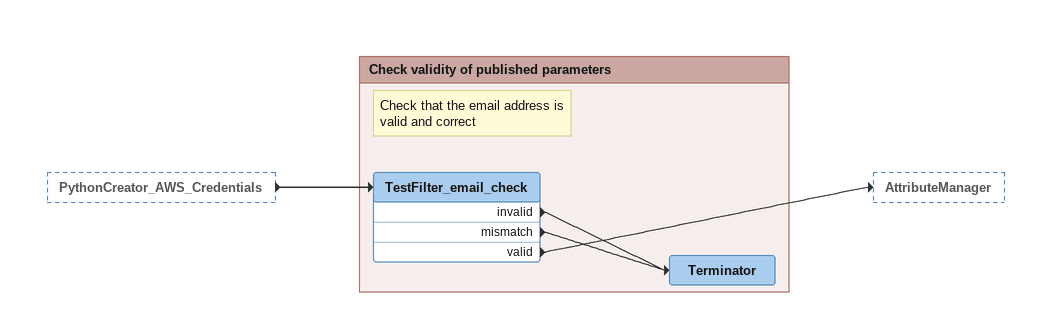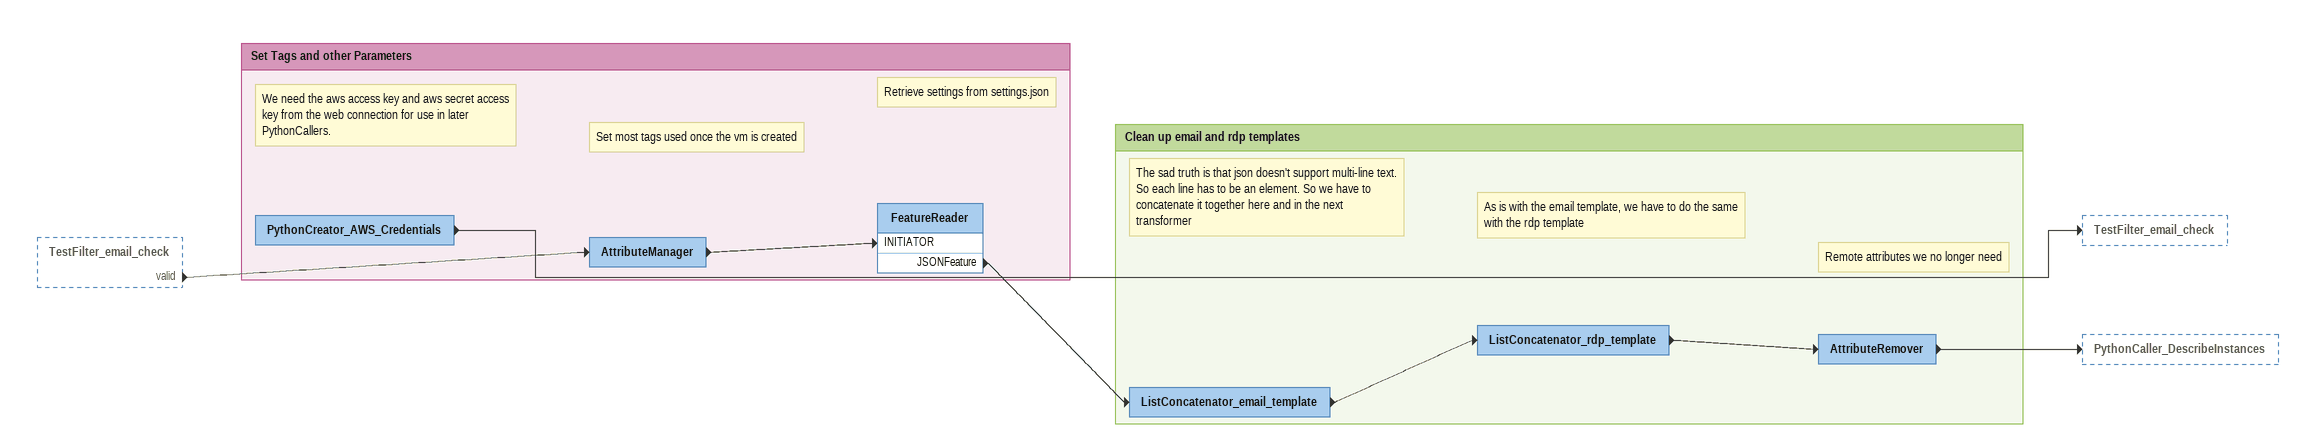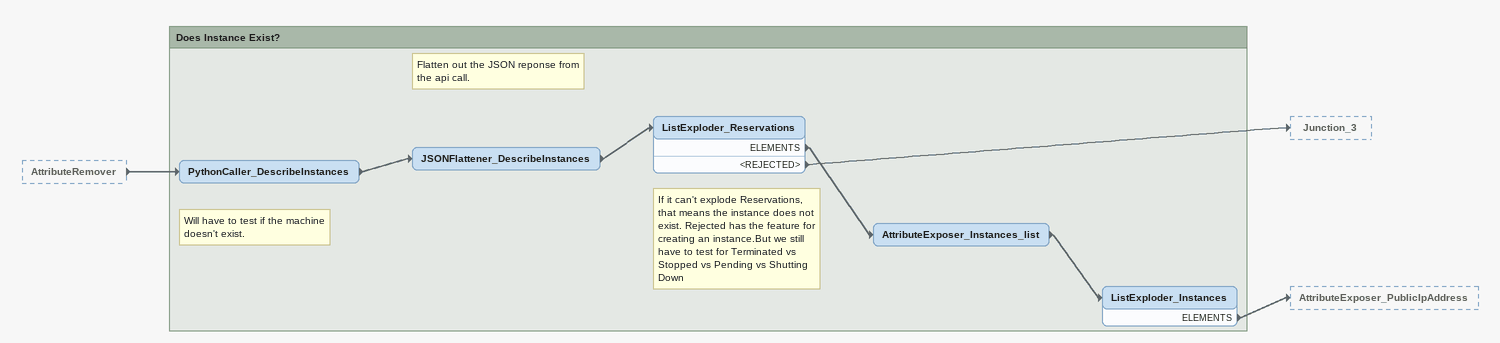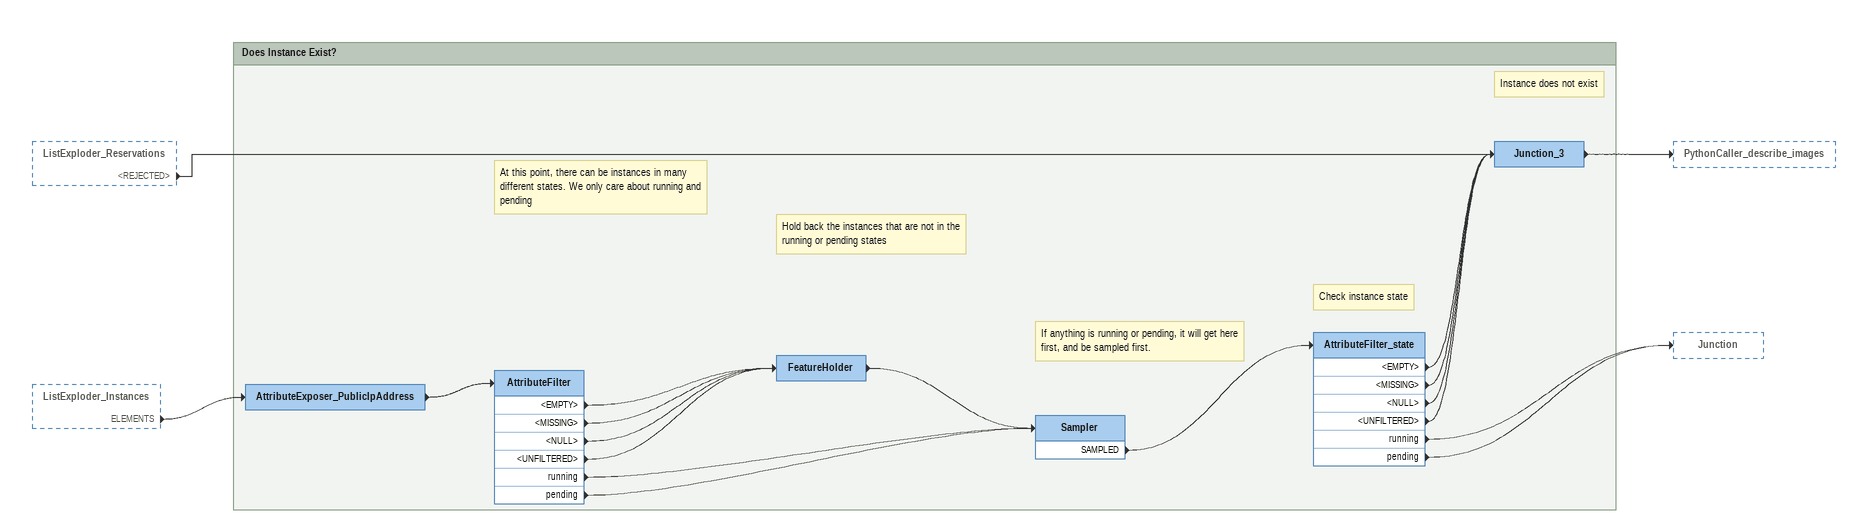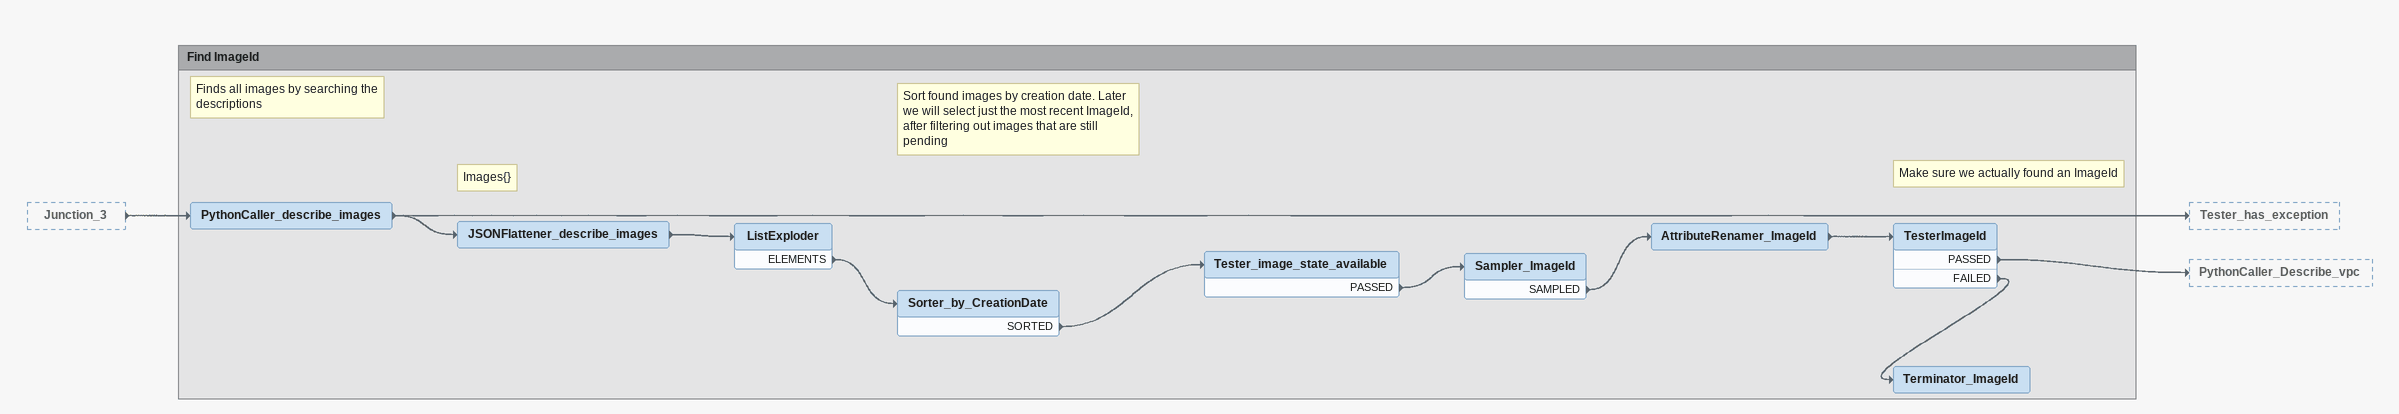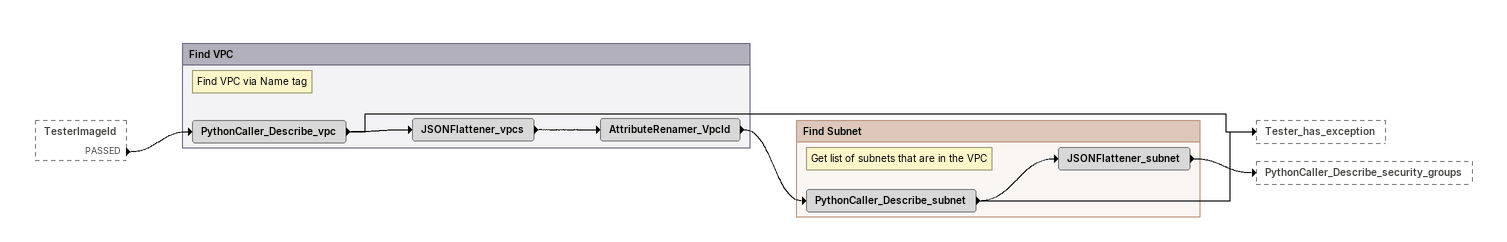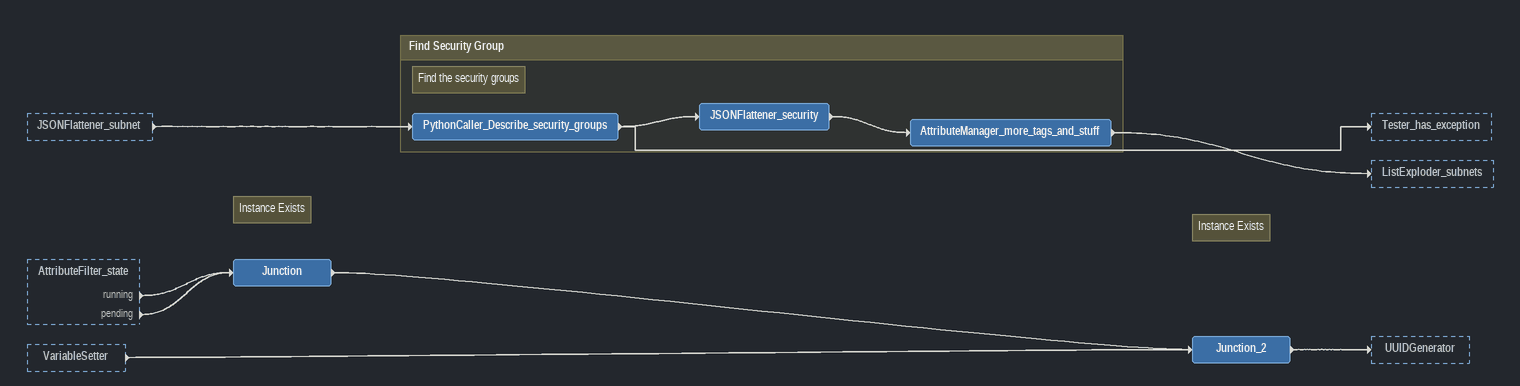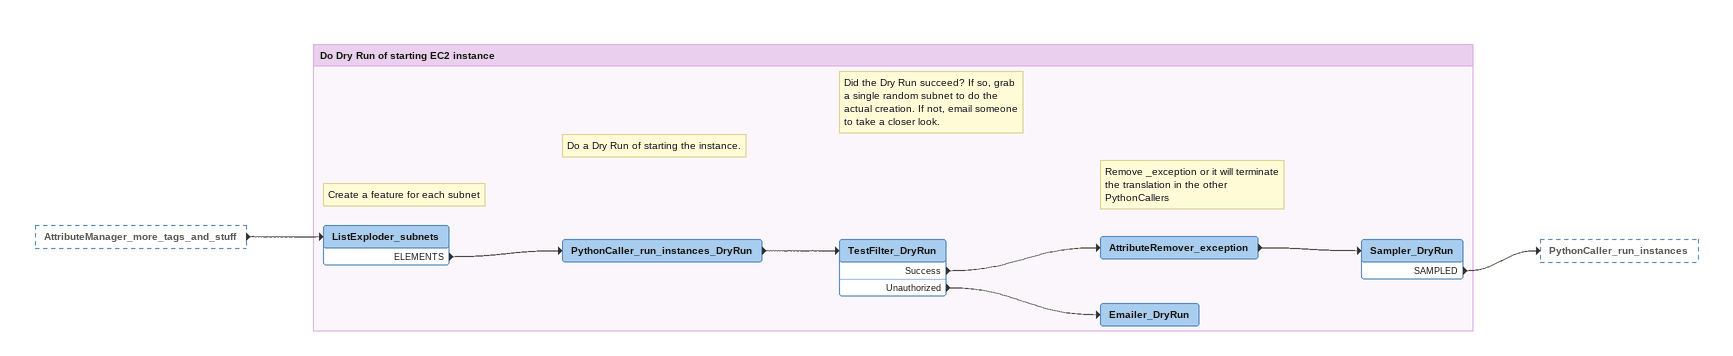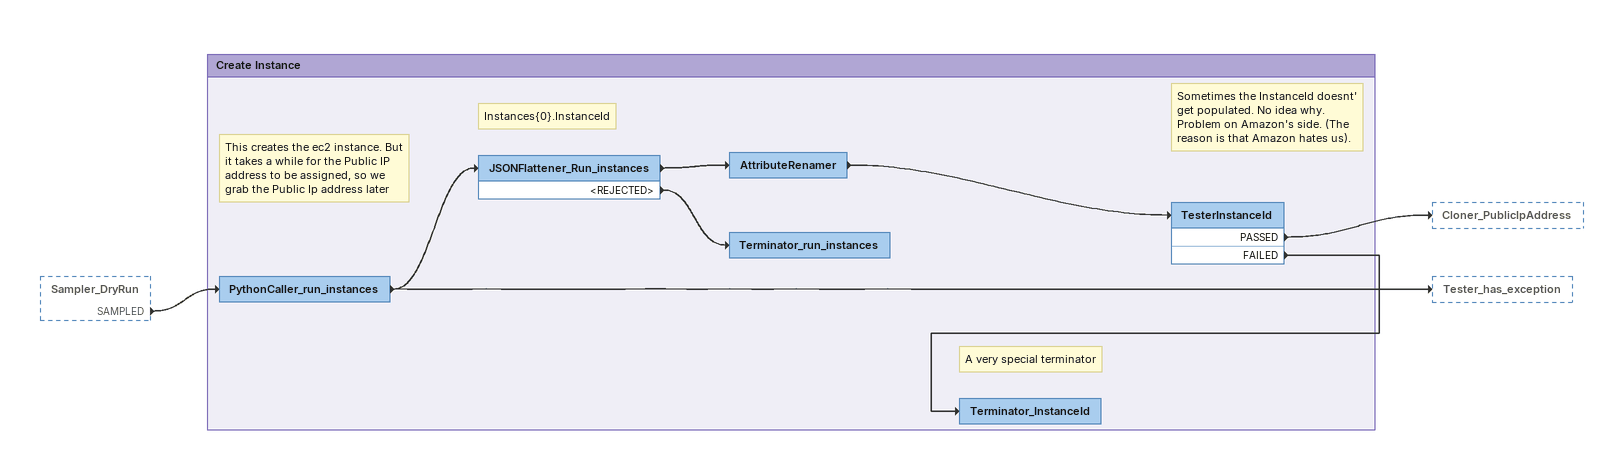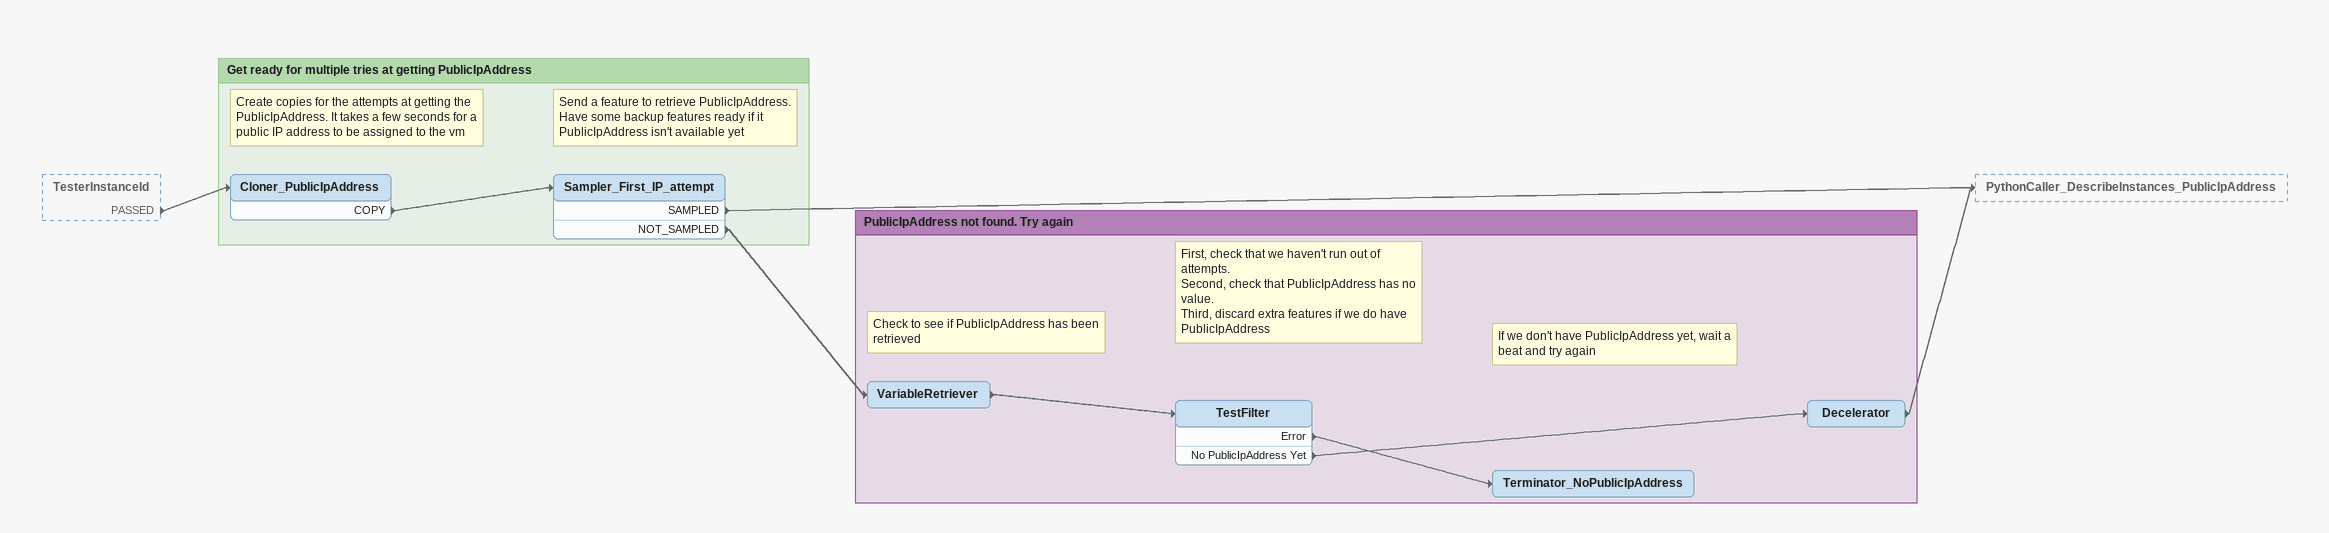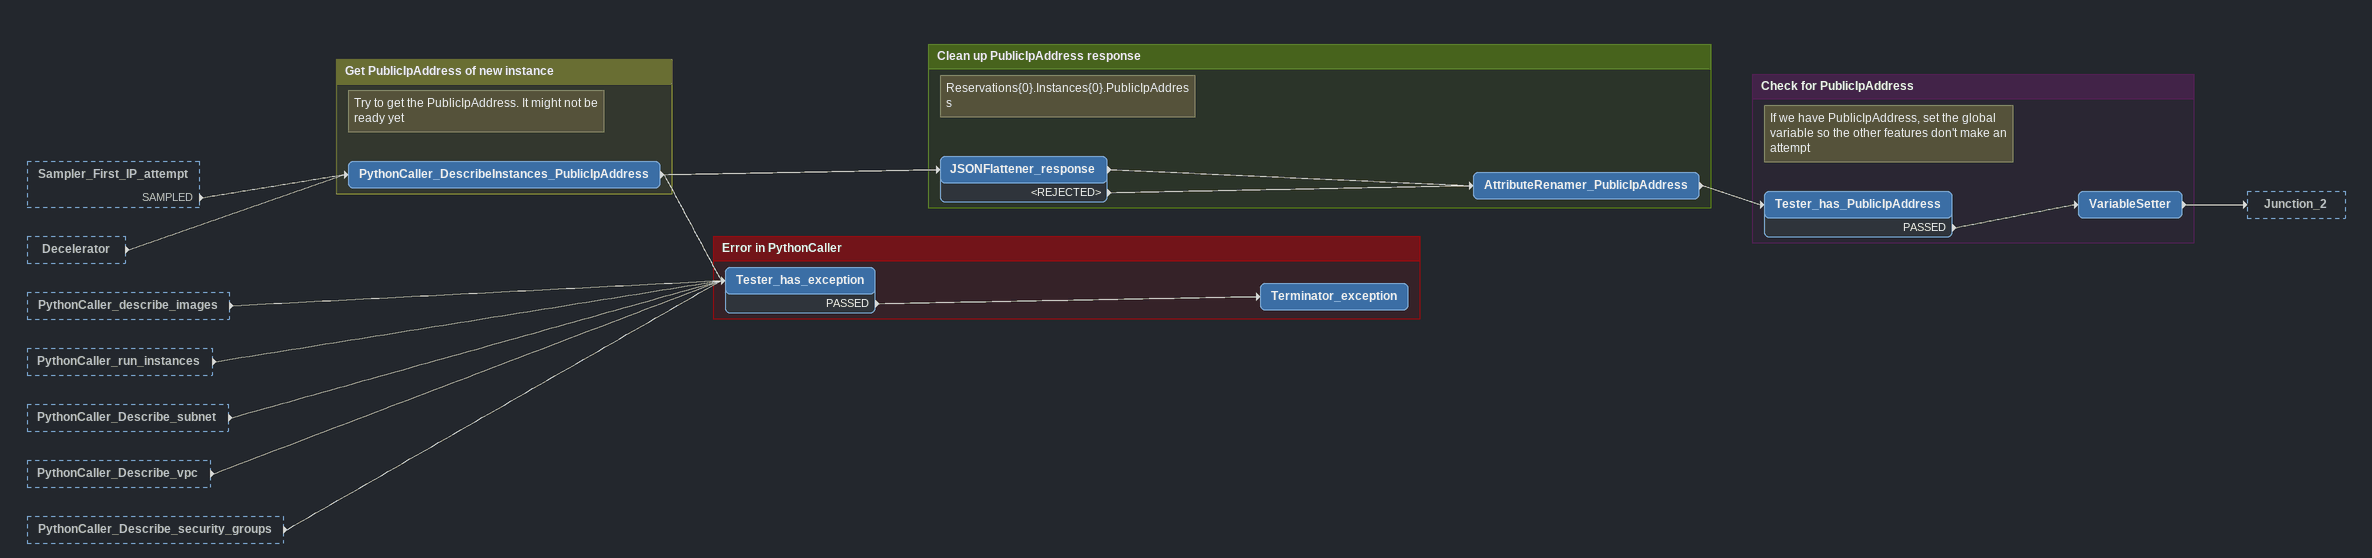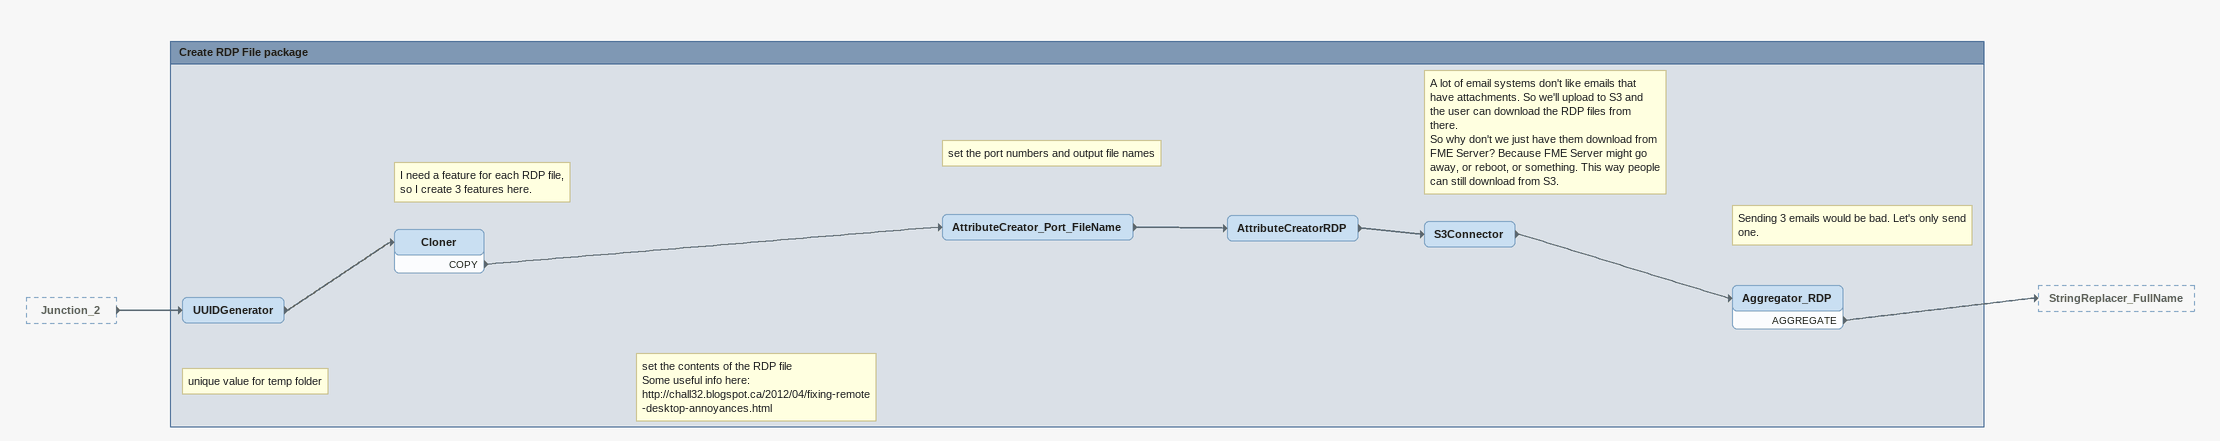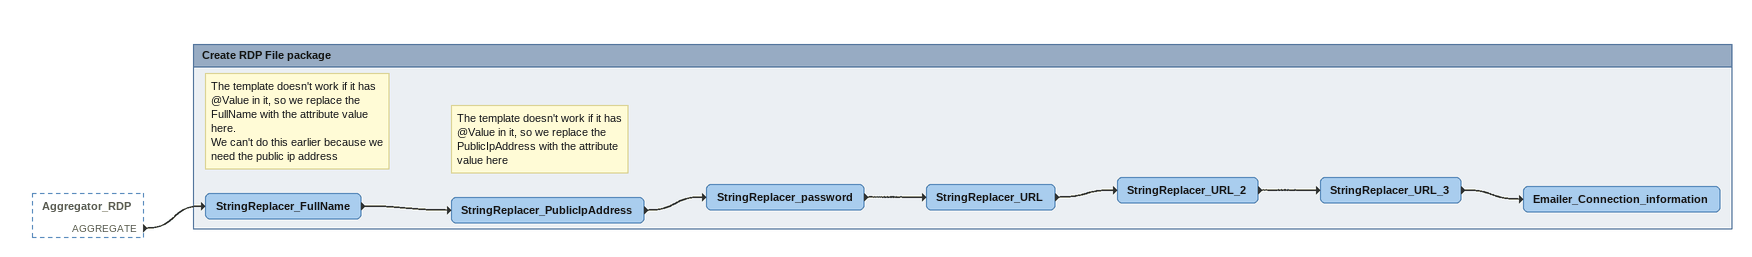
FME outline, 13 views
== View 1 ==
PythonCreator_AWS_Credentials [outside]
    -> TestFilter_email_check

Bookmark: Check validity of published parameters
Note: Check that the email address is valid and correct
TestFilter_email_check
    invalid -> Terminator
    mismatch -> Terminator
    valid -> AttributeManager
Terminator

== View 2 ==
TestFilter_email_check [outside]
    valid -> AttributeManager

Bookmark: Set Tags and other Parameters
Note: We need the aws access key and aws secret access key from the web connection for use in later PythonCallers.
PythonCreator_AWS_Credentials
    -> TestFilter_email_check
Note: Set most tags used once the vm is created
AttributeManager
    -> FeatureReader [INITIATOR]
Note: Retrieve settings from settings.json
FeatureReader
    JSONFeature -> ListConcatenator_email_template

Bookmark: Clean up email and rdp templates
Note: The sad truth is that json doesn't support multi-line text. So each line has to be an element. So we have to concatenate it together here and in the next transformer
ListConcatenator_email_template
    -> ListConcatenator_rdp_template
Note: As is with the email template, we have to do the same with the rdp template
ListConcatenator_rdp_template
    -> AttributeRemover
Note: Remote attributes we no longer need
AttributeRemover
    -> PythonCaller_DescribeInstances

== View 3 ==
AttributeRemover [outside]
    -> PythonCaller_DescribeInstances

Bookmark: Does Instance Exist?
Note: Will have to test if the machine doesn't exist.
PythonCaller_DescribeInstances
    -> JSONFlattener_DescribeInstances
Note: Flatten out the JSON reponse from the api call.
JSONFlattener_DescribeInstances
    -> ListExploder_Reservations
Note: If it can't explode Reservations, that means the instance does not exist. Rejected has the feature for creating an instance.But we still have to test for Terminated vs Stopped vs Pending vs Shutting Down
ListExploder_Reservations
    ELEMENTS -> AttributeExposer_Instances_list
    <REJECTED> -> Junction_3
AttributeExposer_Instances_list
    -> ListExploder_Instances
ListExploder_Instances
    ELEMENTS -> AttributeExposer_PublicIpAddress

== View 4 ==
ListExploder_Reservations [outside]
    <REJECTED> -> Junction_3
ListExploder_Instances [outside]
    ELEMENTS -> AttributeExposer_PublicIpAddress

Bookmark: Does Instance Exist?
AttributeExposer_PublicIpAddress
    -> AttributeFilter
Note: At this point, there can be instances in many different states. We only care about running and pending
AttributeFilter
    <EMPTY> -> FeatureHolder
    <MISSING> -> FeatureHolder
    <NULL> -> FeatureHolder
    <UNFILTERED> -> FeatureHolder
    running -> Sampler
    pending -> Sampler
Note: Hold back the instances that are not in the running or pending states
FeatureHolder
    -> Sampler
Note: If anything is running or pending, it will get here first, and be sampled first.
Sampler
    SAMPLED -> AttributeFilter_state
Note: Check instance state
AttributeFilter_state
    <EMPTY> -> Junction_3
    <MISSING> -> Junction_3
    <NULL> -> Junction_3
    <UNFILTERED> -> Junction_3
    running -> Junction
    pending -> Junction
Note: Instance does not exist
Junction_3
    -> PythonCaller_describe_images

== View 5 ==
Junction_3 [outside]
    -> PythonCaller_describe_images

Bookmark: Find ImageId
Note: Finds all images by searching the descriptions
PythonCaller_describe_images
    -> JSONFlattener_describe_images
    -> Tester_has_exception
Note: Images{}
JSONFlattener_describe_images
    -> ListExploder
ListExploder
    ELEMENTS -> Sorter_by_CreationDate
Note: Sort found images by creation date. Later we will select just the most recent ImageId, after filtering out images that are still pending
Sorter_by_CreationDate
    SORTED -> Tester_image_state_available
Tester_image_state_available
    PASSED -> Sampler_ImageId
Sampler_ImageId
    SAMPLED -> AttributeRenamer_ImageId
AttributeRenamer_ImageId
    -> TesterImageId
Note: Make sure we actually found an ImageId
TesterImageId
    PASSED -> PythonCaller_Describe_vpc
    FAILED -> Terminator_ImageId
Terminator_ImageId

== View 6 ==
TesterImageId [outside]
    PASSED -> PythonCaller_Describe_vpc

Bookmark: Find VPC
Note: Find VPC via Name tag
PythonCaller_Describe_vpc
    -> JSONFlattener_vpcs
    -> Tester_has_exception
JSONFlattener_vpcs
    -> AttributeRenamer_VpcId
AttributeRenamer_VpcId
    -> PythonCaller_Describe_subnet

Bookmark: Find Subnet
Note: Get list of subnets that are in the VPC
PythonCaller_Describe_subnet
    -> JSONFlattener_subnet
    -> Tester_has_exception
JSONFlattener_subnet
    -> PythonCaller_Describe_security_groups

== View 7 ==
JSONFlattener_subnet [outside]
    -> PythonCaller_Describe_security_groups
AttributeFilter_state [outside]
    running -> Junction
    pending -> Junction
VariableSetter [outside]
    -> Junction_2
Note: Instance Exists
Junction
    -> Junction_2
Note: Instance Exists
Junction_2
    -> UUIDGenerator

Bookmark: Find Security Group
Note: Find the security groups
PythonCaller_Describe_security_groups
    -> JSONFlattener_security
    -> Tester_has_exception
JSONFlattener_security
    -> AttributeManager_more_tags_and_stuff
AttributeManager_more_tags_and_stuff
    -> ListExploder_subnets

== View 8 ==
AttributeManager_more_tags_and_stuff [outside]
    -> ListExploder_subnets

Bookmark: Do Dry Run of starting EC2 instance
Note: Create a feature for each subnet
ListExploder_subnets
    ELEMENTS -> PythonCaller_run_instances_DryRun
Note: Do a Dry Run of starting the instance.
PythonCaller_run_instances_DryRun
    -> TestFilter_DryRun
Note: Did the Dry Run succeed? If so, grab a single random subnet to do the actual creation. If not, email someone to take a closer look.
TestFilter_DryRun
    Success -> AttributeRemover_exception
    Unauthorized -> Emailer_DryRun
Note: Remove _exception or it will terminate the translation in the other PythonCallers
AttributeRemover_exception
    -> Sampler_DryRun
Sampler_DryRun
    SAMPLED -> PythonCaller_run_instances
Emailer_DryRun

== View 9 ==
Sampler_DryRun [outside]
    SAMPLED -> PythonCaller_run_instances

Bookmark: Create Instance
Note: This creates the ec2 instance. But it takes a while for the Public IP address to be assigned, so we grab the Public Ip address later
PythonCaller_run_instances
    -> JSONFlattener_Run_instances
    -> Tester_has_exception
Note: Instances{0}.InstanceId
JSONFlattener_Run_instances
    -> AttributeRenamer
    <REJECTED> -> Terminator_run_instances
AttributeRenamer
    -> TesterInstanceId
Note: Sometimes the InstanceId doesnt' get populated. No idea why. Problem on Amazon's side. (The reason is that Amazon hates us).
TesterInstanceId
    PASSED -> Cloner_PublicIpAddress
    FAILED -> Terminator_InstanceId
Note: A very special terminator
Terminator_InstanceId
Terminator_run_instances

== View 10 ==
TesterInstanceId [outside]
    PASSED -> Cloner_PublicIpAddress

Bookmark: Get ready for multiple tries at getting PublicIpAddress
Note: Create copies for the attempts at getting the PublicIpAddress. It takes a few seconds for a public IP address to be assigned to the vm
Cloner_PublicIpAddress
    COPY -> Sampler_First_IP_attempt
Note: Send a feature to retrieve PublicIpAddress. Have some backup features ready if it PublicIpAddress isn't available yet
Sampler_First_IP_attempt
    SAMPLED -> PythonCaller_DescribeInstances_PublicIpAddress
    NOT_SAMPLED -> VariableRetriever

Bookmark: PublicIpAddress not found. Try again
Note: Check to see if PublicIpAddress has been retrieved
VariableRetriever
    -> TestFilter
Note: First, check that we haven't run out of attempts. / Second, check that PublicIpAddress has no value. / Third, discard extra features if we do have PublicIpAddress
TestFilter
    Error -> Terminator_NoPublicIpAddress
    No PublicIpAddress Yet -> Decelerator
Note: If we don't have PublicIpAddress yet, wait a beat and try again
Decelerator
    -> PythonCaller_DescribeInstances_PublicIpAddress
Terminator_NoPublicIpAddress

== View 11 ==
Sampler_First_IP_attempt [outside]
    SAMPLED -> PythonCaller_DescribeInstances_PublicIpAddress
Decelerator [outside]
    -> PythonCaller_DescribeInstances_PublicIpAddress
PythonCaller_describe_images [outside]
    -> Tester_has_exception
PythonCaller_run_instances [outside]
    -> Tester_has_exception
PythonCaller_Describe_subnet [outside]
    -> Tester_has_exception
PythonCaller_Describe_vpc [outside]
    -> Tester_has_exception
PythonCaller_Describe_security_groups [outside]
    -> Tester_has_exception

Bookmark: Get PublicIpAddress of new instance
Note: Try to get the PublicIpAddress. It might not be ready yet
PythonCaller_DescribeInstances_PublicIpAddress
    -> JSONFlattener_response
    -> Tester_has_exception

Bookmark: Clean up PublicIpAddress response
Note: Reservations{0}.Instances{0}.PublicIpAddress
JSONFlattener_response
    -> AttributeRenamer_PublicIpAddress
    <REJECTED> -> AttributeRenamer_PublicIpAddress
AttributeRenamer_PublicIpAddress
    -> Tester_has_PublicIpAddress

Bookmark: Check for PublicIpAddress
Note: If we have PublicIpAddress, set the global variable so the other features don't make an attempt
Tester_has_PublicIpAddress
    PASSED -> VariableSetter
VariableSetter
    -> Junction_2

Bookmark: Error in PythonCaller
Tester_has_exception
    PASSED -> Terminator_exception
Terminator_exception

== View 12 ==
Junction_2 [outside]
    -> UUIDGenerator

Bookmark: Create RDP File package
Note: unique value for temp folder
UUIDGenerator
    -> Cloner
Note: I need a feature for each RDP file, / so I create 3 features here.
Cloner
    COPY -> AttributeCreator_Port_FileName
Note: set the port numbers and output file names
AttributeCreator_Port_FileName
    -> AttributeCreatorRDP
Note: set the contents of the RDP file / Some useful info here: / http://chall32.blogspot.ca/2012/04/fixing-remote-desktop-annoyances.html
AttributeCreatorRDP
    -> S3Connector
Note: A lot of email systems don't like emails that have attachments. So we'll upload to S3 and the user can download the RDP files from there. / So why don't we just have them download from FME Server? Because FME Server might go away, or reboot, or something. This way people can still download from S3.
S3Connector
    -> Aggregator_RDP
Note: Sending 3 emails would be bad. Let's only send one.
Aggregator_RDP
    AGGREGATE -> StringReplacer_FullName

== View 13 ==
Aggregator_RDP [outside]
    AGGREGATE -> StringReplacer_FullName

Bookmark: Create RDP File package
Note: The template doesn't work if it has @Value in it, so we replace the FullName with the attribute value here. / We can't do this earlier because we need the public ip address
StringReplacer_FullName
    -> StringReplacer_PublicIpAddress
Note: The template doesn't work if it has @Value in it, so we replace the PublicIpAddress with the attribute value here
StringReplacer_PublicIpAddress
    -> StringReplacer_password
StringReplacer_password
    -> StringReplacer_URL
StringReplacer_URL
    -> StringReplacer_URL_2
StringReplacer_URL_2
    -> StringReplacer_URL_3
StringReplacer_URL_3
    -> Emailer_Connection_information
Emailer_Connection_information
